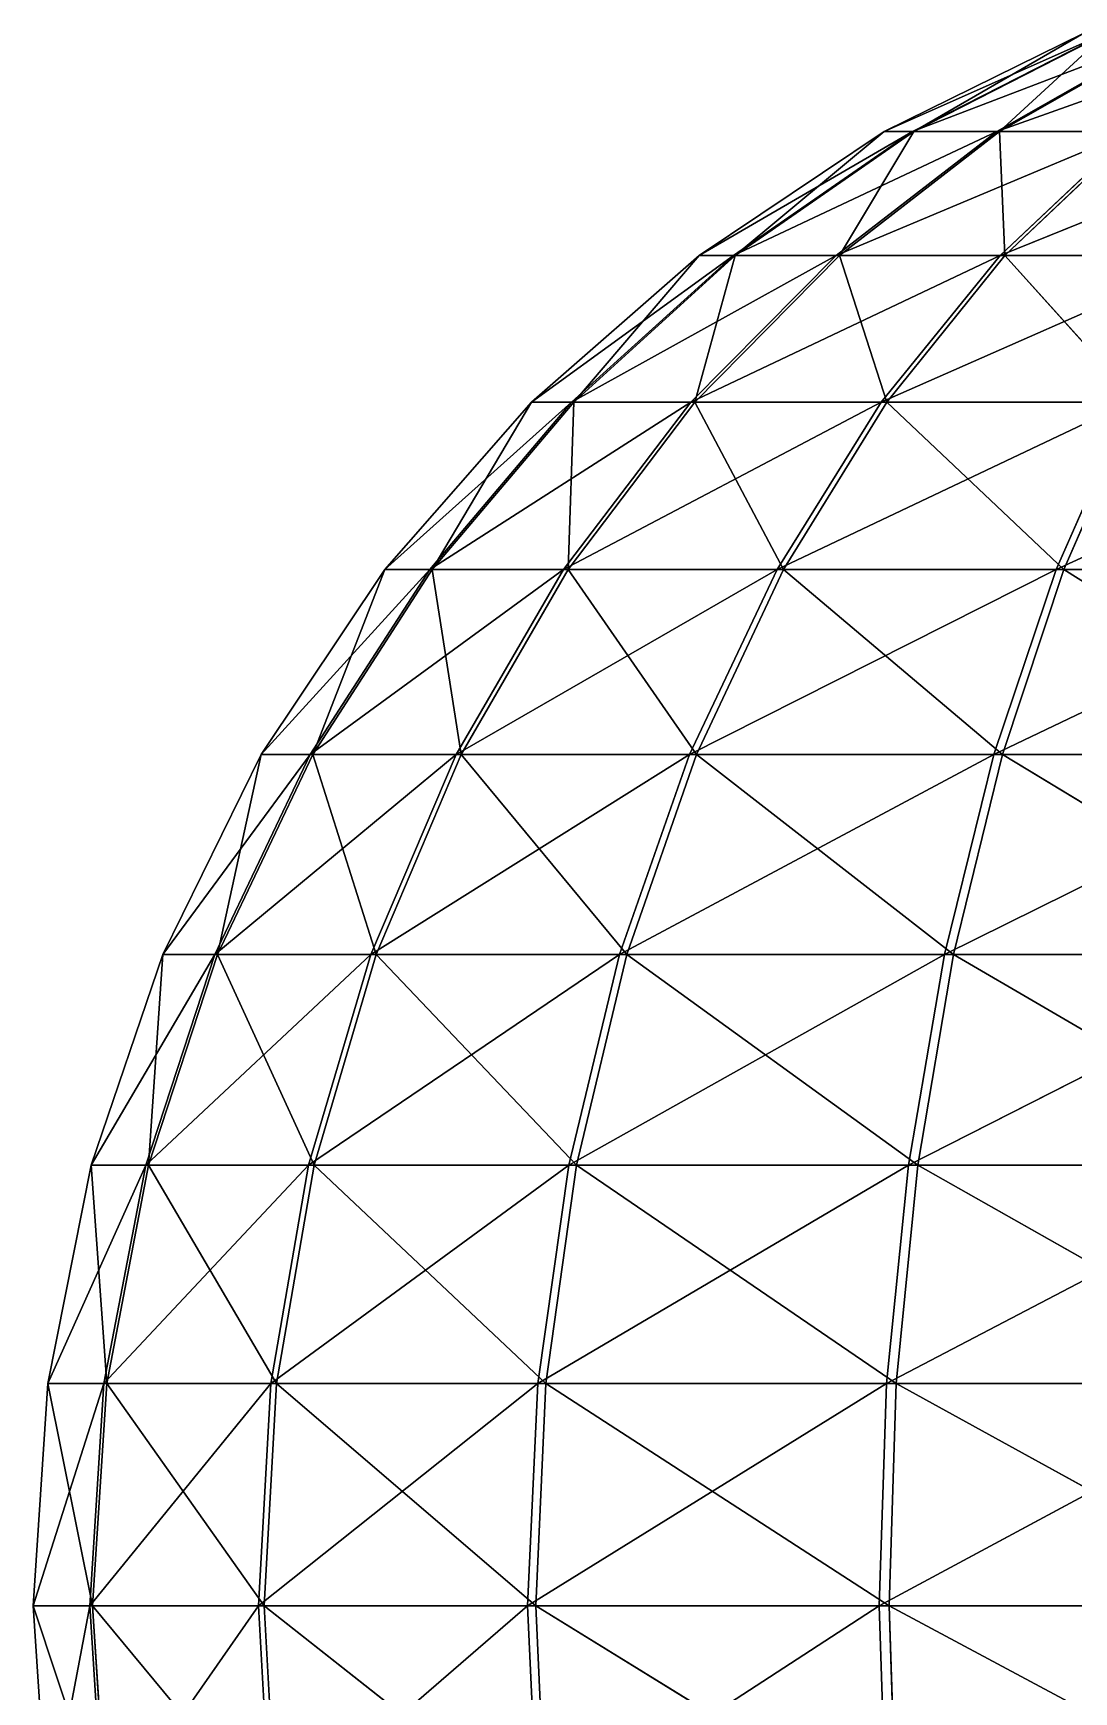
# Model space of a CAD drawing. Header units: metres. Extents: x -221 to 289, y -256 to 250.
# Drawn here: x -66.9 to -5.8, y -5.1 to 92.4 of the extents above; entities that cross this region are included whole.
import ezdxf

# ---------------------------------------------------------------- set-up
doc = ezdxf.new("R2010")
doc.units = ezdxf.units.M

msp = doc.modelspace()

# ---------------------------------------------------------------- linework, layer by layer
for p, q in [((-5.192768, 92.38795, -761.3009), (-16.924358, 86.60254, -761.26166)), ((-3.92194, 92.38795, -771.2098), (-16.924358, 86.60254, -761.26166)), ((-3.92194, 92.38795, -771.2098), (-15.263943, 86.60254, -774.20825)), ((-0.12981, 92.38795, -780.4521), (-15.263943, 86.60254, -774.20825)), ((-3.855686, 92.38795, -751.40076), (-15.177383, 86.60254, -748.3265)), ((-5.192768, 92.38795, -761.3009), (-15.177383, 86.60254, -748.3265)), ((-0.12981, 92.38795, -780.4521), (-10.309284, 86.60254, -786.28394)), ((5.925201, 92.38795, -788.3981), (-10.309284, 86.60254, -786.28394)), ((-0.00182, 92.38795, -742.18396), (-10.142055, 86.60254, -736.28424)), ((-3.855686, 92.38795, -751.40076), (-10.142055, 86.60254, -736.28424)), ((-16.924358, 86.60254, -761.26166), (-27.800446, 79.335335, -761.2253)), ((-15.263943, 86.60254, -774.20825), (-27.800446, 79.335335, -761.2253)), ((-15.263943, 86.60254, -774.20825), (-25.778843, 79.335335, -776.98804)), ((-10.309284, 86.60254, -786.28394), (-25.778843, 79.335335, -776.98804)), ((-15.177383, 86.60254, -748.3265), (-25.673458, 79.335335, -745.47644)), ((-16.924358, 86.60254, -761.26166), (-25.673458, 79.335335, -745.47644)), ((-10.309284, 86.60254, -786.28394), (-19.746437, 79.335335, -791.6905)), ((-2.398033, 86.60254, -796.6658), (-19.746437, 79.335335, -791.6905)), ((-10.142055, 86.60254, -736.28424), (-19.542831, 79.335335, -730.8147)), ((-15.177383, 86.60254, -748.3265), (-19.542831, 79.335335, -730.8147)), ((-15.177383, 86.60254, -748.3265), (-16.924358, 86.60254, -761.26166)), ((-16.924358, 86.60254, -761.26166), (-15.263943, 86.60254, -774.20825)), ((-15.263943, 86.60254, -774.20825), (-10.309284, 86.60254, -786.28394)), ((-10.142055, 86.60254, -736.28424), (-15.177383, 86.60254, -748.3265)), ((-10.309284, 86.60254, -786.28394), (-2.398033, 86.60254, -796.6658)), ((-2.161529, 86.60254, -725.9555), (-10.142055, 86.60254, -736.28424)), ((-10.142055, 86.60254, -736.28424), (-9.826355, 79.335335, -718.23926)), ((-2.398033, 86.60254, -796.6658), (-10.114307, 79.335335, -804.3306)), ((7.93067, 86.60254, -804.6463), (-10.114307, 79.335335, -804.3306)), ((-2.161529, 86.60254, -725.9555), (-9.826355, 79.335335, -718.23926)), ((-27.800446, 79.335335, -761.2253), (-37.634926, 70.71068, -761.1924)), ((-25.778843, 79.335335, -776.98804), (-37.634926, 70.71068, -761.1924)), ((-25.778843, 79.335335, -776.98804), (-35.286736, 70.71068, -779.50165)), ((-19.746437, 79.335335, -791.6905), (-35.286736, 70.71068, -779.50165)), ((-25.673458, 79.335335, -745.47644), (-35.164314, 70.71068, -742.8993)), ((-27.800446, 79.335335, -761.2253), (-35.164314, 70.71068, -742.8993)), ((-19.746437, 79.335335, -791.6905), (-28.279793, 70.71068, -796.5792)), ((-10.114307, 79.335335, -804.3306), (-28.279793, 70.71068, -796.5792)), ((-19.542831, 79.335335, -730.8147), (-28.043297, 70.71068, -725.86896)), ((-25.673458, 79.335335, -745.47644), (-28.043297, 70.71068, -725.86896)), ((-25.673458, 79.335335, -745.47644), (-27.800446, 79.335335, -761.2253)), ((-27.800446, 79.335335, -761.2253), (-25.778843, 79.335335, -776.98804)), ((-25.778843, 79.335335, -776.98804), (-19.746437, 79.335335, -791.6905)), ((-19.542831, 79.335335, -730.8147), (-25.673458, 79.335335, -745.47644)), ((-19.746437, 79.335335, -791.6905), (-10.114307, 79.335335, -804.3306)), ((-9.826355, 79.335335, -718.23926), (-19.542831, 79.335335, -730.8147)), ((-19.542831, 79.335335, -730.8147), (-16.757126, 70.71068, -711.26196)), ((-10.114307, 79.335335, -804.3306), (-17.09159, 70.71068, -811.26135)), ((2.461123, 79.335335, -814.04706), (-17.09159, 70.71068, -811.26135)), ((-9.826355, 79.335335, -718.23926), (-16.757126, 70.71068, -711.26196)), ((-10.114307, 79.335335, -804.3306), (2.461123, 79.335335, -814.04706)), ((2.813788, 79.335335, -708.6071), (-9.826355, 79.335335, -718.23926)), ((-9.826355, 79.335335, -718.23926), (-2.074966, 70.71068, -700.0737)), ((-37.634926, 70.71068, -761.1924), (-46.25953, 60.876144, -761.1636)), ((-35.286736, 70.71068, -779.50165), (-46.25953, 60.876144, -761.1636)), ((-35.286736, 70.71068, -779.50165), (-43.62493, 60.876144, -781.706)), ((-28.279793, 70.71068, -796.5792), (-43.62493, 60.876144, -781.706)), ((-35.164314, 70.71068, -742.8993), (-43.487587, 60.876144, -740.6392)), ((-37.634926, 70.71068, -761.1924), (-43.487587, 60.876144, -740.6392)), ((-35.164314, 70.71068, -742.8993), (-37.634926, 70.71068, -761.1924)), ((-37.634926, 70.71068, -761.1924), (-35.286736, 70.71068, -779.50165)), ((-28.279793, 70.71068, -796.5792), (-35.763344, 60.876144, -800.8665)), ((-17.09159, 70.71068, -811.26135), (-35.763344, 60.876144, -800.8665)), ((-28.043297, 70.71068, -725.86896), (-35.49801, 60.876144, -721.5317)), ((-35.164314, 70.71068, -742.8993), (-35.49801, 60.876144, -721.5317)), ((-35.286736, 70.71068, -779.50165), (-28.279793, 70.71068, -796.5792)), ((-28.043297, 70.71068, -725.86896), (-35.164314, 70.71068, -742.8993)), ((-28.279793, 70.71068, -796.5792), (-17.09159, 70.71068, -811.26135)), ((-16.757126, 70.71068, -711.26196), (-28.043297, 70.71068, -725.86896)), ((-28.043297, 70.71068, -725.86896), (-22.835247, 60.876144, -705.143)), ((-17.09159, 70.71068, -811.26135), (-23.21051, 60.876144, -817.3395)), ((-2.484604, 70.71068, -822.54755), (-23.21051, 60.876144, -817.3395)), ((-16.757126, 70.71068, -711.26196), (-22.835247, 60.876144, -705.143)), ((-17.09159, 70.71068, -811.26135), (-2.484604, 70.71068, -822.54755)), ((-2.074966, 70.71068, -700.0737), (-16.757126, 70.71068, -711.26196)), ((-16.757126, 70.71068, -711.26196), (-6.362289, 60.876144, -692.5902)), ((-2.484604, 70.71068, -822.54755), (-6.821888, 60.876144, -830.00226)), ((14.545742, 70.71068, -829.6686), (-6.821888, 60.876144, -830.00226)), ((-2.074966, 70.71068, -700.0737), (-6.362289, 60.876144, -692.5902)), ((-46.25953, 60.876144, -761.1636), (-53.526703, 49.999996, -761.1392)), ((-43.62493, 60.876144, -781.706), (-53.526703, 49.999996, -761.1392)), ((-43.62493, 60.876144, -781.706), (-50.650772, 49.999996, -783.56335)), ((-35.763344, 60.876144, -800.8665), (-50.650772, 49.999996, -783.56335)), ((-43.487587, 60.876144, -740.6392), (-50.500847, 49.999996, -738.73486)), ((-46.25953, 60.876144, -761.1636), (-50.500847, 49.999996, -738.73486)), ((-43.487587, 60.876144, -740.6392), (-46.25953, 60.876144, -761.1636)), ((-46.25953, 60.876144, -761.1636), (-43.62493, 60.876144, -781.706)), ((-43.62493, 60.876144, -781.706), (-35.763344, 60.876144, -800.8665)), ((-35.49801, 60.876144, -721.5317), (-43.487587, 60.876144, -740.6392)), ((-43.487587, 60.876144, -740.6392), (-41.77941, 49.999996, -717.877)), ((-35.763344, 60.876144, -800.8665), (-42.069054, 49.999996, -804.47906)), ((-23.21051, 60.876144, -817.3395), (-42.069054, 49.999996, -804.47906)), ((-35.49801, 60.876144, -721.5317), (-41.77941, 49.999996, -717.877)), ((-35.763344, 60.876144, -800.8665), (-23.21051, 60.876144, -817.3395)), ((-22.835247, 60.876144, -705.143), (-35.49801, 60.876144, -721.5317)), ((-35.49801, 60.876144, -721.5317), (-27.956726, 49.999996, -699.9872)), ((-23.21051, 60.876144, -817.3395), (-28.366367, 49.999996, -822.461)), ((-6.821888, 60.876144, -830.00226), (-28.366367, 49.999996, -822.461)), ((-22.835247, 60.876144, -705.143), (-27.956726, 49.999996, -699.9872)), ((-23.21051, 60.876144, -817.3395), (-6.821888, 60.876144, -830.00226)), ((-6.362289, 60.876144, -692.5902), (-22.835247, 60.876144, -705.143)), ((-22.835247, 60.876144, -705.143), (-9.974827, 49.999996, -686.2845)), ((-6.821888, 60.876144, -830.00226), (-10.476524, 49.999996, -836.2837)), ((12.285666, 60.876144, -837.9918), (-10.476524, 49.999996, -836.2837)), ((-6.362289, 60.876144, -692.5902), (-9.974827, 49.999996, -686.2845)), ((-6.821888, 60.876144, -830.00226), (12.285666, 60.876144, -837.9918)), ((12.798279, 60.876144, -684.7286), (-6.362289, 60.876144, -692.5902)), ((-6.362289, 60.876144, -692.5902), (10.940872, 49.999996, -677.70276)), ((-53.526703, 49.999996, -761.1392), (-59.312073, 38.26834, -761.1199)), ((-50.650772, 49.999996, -783.56335), (-59.312073, 38.26834, -761.1199)), ((-50.650772, 49.999996, -783.56335), (-56.24402, 38.26834, -785.04205)), ((-42.069054, 49.999996, -804.47906), (-56.24402, 38.26834, -785.04205)), ((-50.500847, 49.999996, -738.73486), (-56.084084, 38.26834, -737.2188)), ((-53.526703, 49.999996, -761.1392), (-56.084084, 38.26834, -737.2188)), ((-50.500847, 49.999996, -738.73486), (-53.526703, 49.999996, -761.1392)), ((-53.526703, 49.999996, -761.1392), (-50.650772, 49.999996, -783.56335)), ((-50.650772, 49.999996, -783.56335), (-42.069054, 49.999996, -804.47906)), ((-41.77941, 49.999996, -717.877), (-50.500847, 49.999996, -738.73486)), ((-50.500847, 49.999996, -738.73486), (-46.780014, 38.26834, -714.9676)), ((-42.069054, 49.999996, -804.47906), (-47.089005, 38.26834, -807.355)), ((-28.366367, 49.999996, -822.461), (-47.089005, 38.26834, -807.355)), ((-41.77941, 49.999996, -717.877), (-46.780014, 38.26834, -714.9676)), ((-42.069054, 49.999996, -804.47906), (-28.366367, 49.999996, -822.461)), ((-27.956726, 49.999996, -699.9872), (-41.77941, 49.999996, -717.877)), ((-41.77941, 49.999996, -717.877), (-32.033928, 38.26834, -695.8826)), ((-28.366367, 49.999996, -822.461), (-32.470924, 38.26834, -826.5382)), ((-10.476524, 49.999996, -836.2837), (-32.470924, 38.26834, -826.5382)), ((-27.956726, 49.999996, -699.9872), (-32.033928, 38.26834, -695.8826)), ((-28.366367, 49.999996, -822.461), (-10.476524, 49.999996, -836.2837)), ((-9.974827, 49.999996, -686.2845), (-27.956726, 49.999996, -699.9872)), ((-27.956726, 49.999996, -699.9872), (-12.850758, 38.26834, -681.2645)), ((-10.476524, 49.999996, -836.2837), (-13.385971, 38.26834, -841.28424)), ((10.381304, 49.999996, -845.00507), (-13.385971, 38.26834, -841.28424)), ((-9.974827, 49.999996, -686.2845), (-12.850758, 38.26834, -681.2645)), ((-10.476524, 49.999996, -836.2837), (10.381304, 49.999996, -845.00507)), ((10.940872, 49.999996, -677.70276), (-9.974827, 49.999996, -686.2845)), ((-9.974827, 49.999996, -686.2845), (9.462196, 38.26834, -672.1095)), ((-59.312073, 38.26834, -761.1199), (-63.516685, 25.881907, -761.10583)), ((-56.24402, 38.26834, -785.04205), (-63.516685, 25.881907, -761.10583)), ((-56.24402, 38.26834, -785.04205), (-60.309, 25.881907, -786.1167)), ((-47.089005, 38.26834, -807.355), (-60.309, 25.881907, -786.1167)), ((-56.084084, 38.26834, -737.2188), (-60.141777, 25.881907, -736.117)), ((-59.312073, 38.26834, -761.1199), (-60.141777, 25.881907, -736.117)), ((-56.084084, 38.26834, -737.2188), (-59.312073, 38.26834, -761.1199)), ((-59.312073, 38.26834, -761.1199), (-56.24402, 38.26834, -785.04205)), ((-56.24402, 38.26834, -785.04205), (-47.089005, 38.26834, -807.355)), ((-46.780014, 38.26834, -714.9676), (-56.084084, 38.26834, -737.2188)), ((-56.084084, 38.26834, -737.2188), (-50.414276, 25.881907, -712.8531)), ((-47.089005, 38.26834, -807.355), (-50.737335, 25.881907, -809.4451)), ((-32.470924, 38.26834, -826.5382), (-50.737335, 25.881907, -809.4451)), ((-46.780014, 38.26834, -714.9676), (-50.414276, 25.881907, -712.8531)), ((-47.089005, 38.26834, -807.355), (-32.470924, 38.26834, -826.5382)), ((-32.033928, 38.26834, -695.8826), (-46.780014, 38.26834, -714.9676)), ((-46.780014, 38.26834, -714.9676), (-34.997078, 25.881907, -692.89954)), ((-32.470924, 38.26834, -826.5382), (-35.45397, 25.881907, -829.50134)), ((-13.385971, 38.26834, -841.28424), (-35.45397, 25.881907, -829.50134)), ((-32.033928, 38.26834, -695.8826), (-34.997078, 25.881907, -692.89954)), ((-32.470924, 38.26834, -826.5382), (-13.385971, 38.26834, -841.28424)), ((-12.850758, 38.26834, -681.2645), (-32.033928, 38.26834, -695.8826)), ((-32.033928, 38.26834, -695.8826), (-14.94088, 25.881907, -677.6162)), ((-13.385971, 38.26834, -841.28424), (-15.500458, 25.881907, -844.9185)), ((8.865246, 38.26834, -850.5883), (-15.500458, 25.881907, -844.9185)), ((-12.850758, 38.26834, -681.2645), (-14.94088, 25.881907, -677.6162)), ((-13.385971, 38.26834, -841.28424), (8.865246, 38.26834, -850.5883)), ((9.462196, 38.26834, -672.1095), (-12.850758, 38.26834, -681.2645)), ((-12.850758, 38.26834, -681.2645), (8.387548, 25.881907, -668.04456)), ((-63.516685, 25.881907, -761.10583), (-66.06857, 13.052625, -761.0973)), ((-60.309, 25.881907, -786.1167), (-66.06857, 13.052625, -761.0973)), ((-60.141777, 25.881907, -736.117), (-63.516685, 25.881907, -761.10583)), ((-63.516685, 25.881907, -761.10583), (-60.309, 25.881907, -786.1167)), ((-63.516685, 25.881907, -761.10583), (-62.6045, 13.052625, -735.44824)), ((-60.309, 25.881907, -786.1167), (-62.776146, 13.052625, -786.7689)), ((-50.737335, 25.881907, -809.4451), (-62.776146, 13.052625, -786.7689)), ((-60.141777, 25.881907, -736.117), (-62.6045, 13.052625, -735.44824)), ((-60.309, 25.881907, -786.1167), (-50.737335, 25.881907, -809.4451)), ((-50.414276, 25.881907, -712.8531), (-60.141777, 25.881907, -736.117)), ((-60.141777, 25.881907, -736.117), (-52.620018, 13.052625, -711.56976)), ((-50.737335, 25.881907, -809.4451), (-52.951607, 13.052625, -810.7137)), ((-35.45397, 25.881907, -829.50134), (-52.951607, 13.052625, -810.7137)), ((-50.414276, 25.881907, -712.8531), (-52.620018, 13.052625, -711.56976)), ((-50.737335, 25.881907, -809.4451), (-35.45397, 25.881907, -829.50134)), ((-34.997078, 25.881907, -692.89954), (-50.414276, 25.881907, -712.8531)), ((-50.414276, 25.881907, -712.8531), (-36.7955, 13.052625, -691.08905)), ((-35.45397, 25.881907, -829.50134), (-37.264473, 13.052625, -831.29974)), ((-15.500458, 25.881907, -844.9185), (-37.264473, 13.052625, -831.29974)), ((-34.997078, 25.881907, -692.89954), (-36.7955, 13.052625, -691.08905)), ((-35.45397, 25.881907, -829.50134), (-15.500458, 25.881907, -844.9185)), ((-14.94088, 25.881907, -677.6162), (-34.997078, 25.881907, -692.89954)), ((-34.997078, 25.881907, -692.89954), (-16.209435, 13.052625, -675.4019)), ((-15.500458, 25.881907, -844.9185), (-16.783787, 13.052625, -847.12427)), ((7.76343, 25.881907, -854.646), (-16.783787, 13.052625, -847.12427)), ((-14.94088, 25.881907, -677.6162), (-16.209435, 13.052625, -675.4019)), ((-15.500458, 25.881907, -844.9185), (7.76343, 25.881907, -854.646)), ((8.387548, 25.881907, -668.04456), (-14.94088, 25.881907, -677.6162)), ((-14.94088, 25.881907, -677.6162), (7.735317, 13.052625, -665.5774)), ((-66.06857, 13.052625, -761.0973), (-66.92408, -0.000004, -761.0944)), ((-62.776146, 13.052625, -786.7689), (-66.92408, -0.000004, -761.0944)), ((-62.6045, 13.052625, -735.44824), (-66.06857, 13.052625, -761.0973)), ((-66.06857, 13.052625, -761.0973), (-62.776146, 13.052625, -786.7689)), ((-66.06857, 13.052625, -761.0973), (-63.43013, -0.000004, -735.22406)), ((-62.776146, 13.052625, -786.7689), (-63.60325, -0.000004, -786.9876)), ((-52.951607, 13.052625, -810.7137), (-63.60325, -0.000004, -786.9876)), ((-62.6045, 13.052625, -735.44824), (-63.43013, -0.000004, -735.22406)), ((-62.776146, 13.052625, -786.7689), (-52.951607, 13.052625, -810.7137)), ((-52.620018, 13.052625, -711.56976), (-62.6045, 13.052625, -735.44824)), ((-62.6045, 13.052625, -735.44824), (-53.359474, -0.000004, -711.1395)), ((-52.951607, 13.052625, -810.7137), (-53.69393, -0.000004, -811.139)), ((-37.264473, 13.052625, -831.29974), (-53.69393, -0.000004, -811.139)), ((-52.620018, 13.052625, -711.56976), (-53.359474, -0.000004, -711.1395)), ((-52.951607, 13.052625, -810.7137), (-37.264473, 13.052625, -831.29974)), ((-36.7955, 13.052625, -691.08905), (-52.620018, 13.052625, -711.56976)), ((-52.620018, 13.052625, -711.56976), (-37.398422, -0.000004, -690.4821)), ((-37.264473, 13.052625, -831.29974), (-37.87143, -0.000004, -831.90265)), ((-16.783787, 13.052625, -847.12427), (-37.87143, -0.000004, -831.90265)), ((-36.7955, 13.052625, -691.08905), (-37.398422, -0.000004, -690.4821)), ((-37.264473, 13.052625, -831.29974), (-16.783787, 13.052625, -847.12427)), ((-16.209435, 13.052625, -675.4019), (-36.7955, 13.052625, -691.08905)), ((-36.7955, 13.052625, -691.08905), (-16.634708, -0.000004, -674.6596)), ((-16.783787, 13.052625, -847.12427), (-17.214024, -0.000004, -847.8637)), ((7.094709, 13.052625, -857.10876), (-17.214024, -0.000004, -847.8637)), ((-16.783787, 13.052625, -847.12427), (7.094709, 13.052625, -857.10876)), ((-16.209435, 13.052625, -675.4019), (-16.634708, -0.000004, -674.6596)), ((7.735317, 13.052625, -665.5774), (-16.209435, 13.052625, -675.4019)), ((-16.209435, 13.052625, -675.4019), (7.516657, -0.000004, -664.7503)), ((-63.43013, -0.000004, -735.22406), (-66.92408, -0.000004, -761.0944)), ((-66.92408, -0.000004, -761.0944), (-63.60325, -0.000004, -786.9876)), ((-66.92408, -0.000004, -761.0944), (-62.604507, -13.052622, -735.44824)), ((-66.92408, -0.000004, -761.0944), (-66.06857, -13.052622, -761.0973)), ((-63.60325, -0.000004, -786.9876), (-66.06857, -13.052622, -761.0973)), ((-63.60325, -0.000004, -786.9876), (-53.69393, -0.000004, -811.139)), ((-63.60325, -0.000004, -786.9876), (-62.776146, -13.052622, -786.7689)), ((-53.359474, -0.000004, -711.1395), (-63.43013, -0.000004, -735.22406)), ((-63.43013, -0.000004, -735.22406), (-52.620026, -13.052622, -711.56976)), ((-63.43013, -0.000004, -735.22406), (-62.604507, -13.052622, -735.44824)), ((-53.69393, -0.000004, -811.139), (-62.776146, -13.052622, -786.7689)), ((-53.69393, -0.000004, -811.139), (-37.87143, -0.000004, -831.90265)), ((-53.69393, -0.000004, -811.139), (-52.951614, -13.052622, -810.7137)), ((-37.398422, -0.000004, -690.4821), (-53.359474, -0.000004, -711.1395)), ((-53.359474, -0.000004, -711.1395), (-36.7955, -13.052622, -691.08905)), ((-53.359474, -0.000004, -711.1395), (-52.620026, -13.052622, -711.56976)), ((-37.87143, -0.000004, -831.90265), (-52.951614, -13.052622, -810.7137)), ((-37.87143, -0.000004, -831.90265), (-17.214024, -0.000004, -847.8637)), ((-37.87143, -0.000004, -831.90265), (-37.264473, -13.052622, -831.29974)), ((-16.634708, -0.000004, -674.6596), (-37.398422, -0.000004, -690.4821)), ((-37.398422, -0.000004, -690.4821), (-16.209438, -13.052622, -675.4019)), ((-37.398422, -0.000004, -690.4821), (-36.7955, -13.052622, -691.08905)), ((-17.214024, -0.000004, -847.8637), (-37.264473, -13.052622, -831.29974)), ((-17.214024, -0.000004, -847.8637), (6.870521, -0.000004, -857.9344)), ((-17.214024, -0.000004, -847.8637), (-16.78379, -13.052622, -847.12427)), ((7.516657, -0.000004, -664.7503), (-16.634708, -0.000004, -674.6596)), ((-16.634708, -0.000004, -674.6596), (7.735315, -13.052622, -665.5774)), ((-16.634708, -0.000004, -674.6596), (-16.209438, -13.052622, -675.4019))]:
    msp.add_line(p, q)
for points in [[(-16.924358, 86.60254, -761.26166), (-5.192768, 92.38795, -761.3009), (-3.92194, 92.38795, -771.2098), (-3.92184, 92.38805, -771.20966)], [(-15.177383, 86.60254, -748.3265), (-5.192768, 92.38795, -761.3009), (-16.924358, 86.60254, -761.26166), (-16.92426, 86.60264, -761.26154)], [(-16.924358, 86.60254, -761.26166), (-3.92194, 92.38795, -771.2098), (-15.263943, 86.60254, -774.20825), (-15.263843, 86.60264, -774.2081)], [(-15.263943, 86.60254, -774.20825), (-3.92194, 92.38795, -771.2098), (-0.12981, 92.38795, -780.4521), (-0.12971, 92.38805, -780.45197)], [(-15.263943, 86.60254, -774.20825), (-0.12981, 92.38795, -780.4521), (-10.309284, 86.60254, -786.28394), (-10.309184, 86.60264, -786.2838)], [(-15.177383, 86.60254, -748.3265), (-3.855686, 92.38795, -751.40076), (-5.192768, 92.38795, -761.3009), (-5.192668, 92.38805, -761.3008)], [(-10.142055, 86.60254, -736.28424), (-3.855686, 92.38795, -751.40076), (-15.177383, 86.60254, -748.3265), (-15.177283, 86.60264, -748.32635)], [(-10.309284, 86.60254, -786.28394), (-0.12981, 92.38795, -780.4521), (5.925201, 92.38795, -788.3981), (5.925302, 92.38805, -788.39795)], [(-10.309284, 86.60254, -786.28394), (5.925201, 92.38795, -788.3981), (-2.398033, 86.60254, -796.6658), (-2.397933, 86.60264, -796.66565)], [(-10.142055, 86.60254, -736.28424), (-0.00182, 92.38795, -742.18396), (-3.855686, 92.38795, -751.40076), (-3.855586, 92.38805, -751.40063)], [(-2.161529, 86.60254, -725.9555), (-0.00182, 92.38795, -742.18396), (-10.142055, 86.60254, -736.28424), (-10.141955, 86.60264, -736.2841)], [(-27.800446, 79.335335, -761.2253), (-16.924358, 86.60254, -761.26166), (-15.263943, 86.60254, -774.20825), (-15.263843, 86.60264, -774.2081)], [(-25.673458, 79.335335, -745.47644), (-16.924358, 86.60254, -761.26166), (-27.800446, 79.335335, -761.2253), (-27.800346, 79.335434, -761.22516)], [(-27.800446, 79.335335, -761.2253), (-15.263943, 86.60254, -774.20825), (-25.778843, 79.335335, -776.98804), (-25.778744, 79.335434, -776.9879)], [(-25.778843, 79.335335, -776.98804), (-15.263943, 86.60254, -774.20825), (-10.309284, 86.60254, -786.28394), (-10.309184, 86.60264, -786.2838)], [(-25.778843, 79.335335, -776.98804), (-10.309284, 86.60254, -786.28394), (-19.746437, 79.335335, -791.6905), (-19.746338, 79.335434, -791.69037)], [(-25.673458, 79.335335, -745.47644), (-15.177383, 86.60254, -748.3265), (-16.924358, 86.60254, -761.26166), (-16.92426, 86.60264, -761.26154)], [(-19.542831, 79.335335, -730.8147), (-15.177383, 86.60254, -748.3265), (-25.673458, 79.335335, -745.47644), (-25.673359, 79.335434, -745.4763)], [(-19.746437, 79.335335, -791.6905), (-10.309284, 86.60254, -786.28394), (-2.398033, 86.60254, -796.6658), (-2.397933, 86.60264, -796.66565)], [(-19.746437, 79.335335, -791.6905), (-2.398033, 86.60254, -796.6658), (-10.114307, 79.335335, -804.3306), (-10.114207, 79.335434, -804.3305)], [(-19.542831, 79.335335, -730.8147), (-10.142055, 86.60254, -736.28424), (-15.177383, 86.60254, -748.3265), (-15.177283, 86.60264, -748.32635)], [(-9.826355, 79.335335, -718.23926), (-10.142055, 86.60254, -736.28424), (-19.542831, 79.335335, -730.8147), (-19.542732, 79.335434, -730.8146)], [(-9.826355, 79.335335, -718.23926), (-2.161529, 86.60254, -725.9555), (-10.142055, 86.60254, -736.28424), (-10.141955, 86.60264, -736.2841)], [(-10.114307, 79.335335, -804.3306), (-2.398033, 86.60254, -796.6658), (7.93067, 86.60254, -804.6463), (7.93077, 86.60264, -804.6462)], [(-10.114307, 79.335335, -804.3306), (7.93067, 86.60254, -804.6463), (2.461123, 79.335335, -814.04706), (2.461222, 79.335434, -814.04694)], [(2.813788, 79.335335, -708.6071), (-2.161529, 86.60254, -725.9555), (-9.826355, 79.335335, -718.23926), (-9.826255, 79.335434, -718.23914)], [(-37.634926, 70.71068, -761.1924), (-27.800446, 79.335335, -761.2253), (-25.778843, 79.335335, -776.98804), (-25.778744, 79.335434, -776.9879)], [(-35.164314, 70.71068, -742.8993), (-27.800446, 79.335335, -761.2253), (-37.634926, 70.71068, -761.1924), (-37.634827, 70.71078, -761.19226)], [(-37.634926, 70.71068, -761.1924), (-25.778843, 79.335335, -776.98804), (-35.286736, 70.71068, -779.50165), (-35.286636, 70.71078, -779.5015)], [(-35.286736, 70.71068, -779.50165), (-25.778843, 79.335335, -776.98804), (-19.746437, 79.335335, -791.6905), (-19.746338, 79.335434, -791.69037)], [(-35.286736, 70.71068, -779.50165), (-19.746437, 79.335335, -791.6905), (-28.279793, 70.71068, -796.5792), (-28.279694, 70.71078, -796.5791)], [(-35.164314, 70.71068, -742.8993), (-25.673458, 79.335335, -745.47644), (-27.800446, 79.335335, -761.2253), (-27.800346, 79.335434, -761.22516)], [(-28.043297, 70.71068, -725.86896), (-25.673458, 79.335335, -745.47644), (-35.164314, 70.71068, -742.8993), (-35.164215, 70.71078, -742.8992)], [(-28.279793, 70.71068, -796.5792), (-19.746437, 79.335335, -791.6905), (-10.114307, 79.335335, -804.3306), (-10.114207, 79.335434, -804.3305)], [(-28.279793, 70.71068, -796.5792), (-10.114307, 79.335335, -804.3306), (-17.09159, 70.71068, -811.26135), (-17.091492, 70.71078, -811.2612)], [(-28.043297, 70.71068, -725.86896), (-19.542831, 79.335335, -730.8147), (-25.673458, 79.335335, -745.47644), (-25.673359, 79.335434, -745.4763)], [(-16.757126, 70.71068, -711.26196), (-19.542831, 79.335335, -730.8147), (-28.043297, 70.71068, -725.86896), (-28.043198, 70.71078, -725.86884)], [(-16.757126, 70.71068, -711.26196), (-9.826355, 79.335335, -718.23926), (-19.542831, 79.335335, -730.8147), (-19.542732, 79.335434, -730.8146)], [(-17.09159, 70.71068, -811.26135), (-10.114307, 79.335335, -804.3306), (2.461123, 79.335335, -814.04706), (2.461222, 79.335434, -814.04694)], [(-17.09159, 70.71068, -811.26135), (2.461123, 79.335335, -814.04706), (-2.484604, 70.71068, -822.54755), (-2.484504, 70.71078, -822.5474)], [(-2.074966, 70.71068, -700.0737), (-9.826355, 79.335335, -718.23926), (-16.757126, 70.71068, -711.26196), (-16.757027, 70.71078, -711.26184)], [(-2.074966, 70.71068, -700.0737), (2.813788, 79.335335, -708.6071), (-9.826355, 79.335335, -718.23926), (-9.826255, 79.335434, -718.23914)], [(-46.25953, 60.876144, -761.1636), (-37.634926, 70.71068, -761.1924), (-35.286736, 70.71068, -779.50165), (-35.286636, 70.71078, -779.5015)], [(-43.487587, 60.876144, -740.6392), (-37.634926, 70.71068, -761.1924), (-46.25953, 60.876144, -761.1636), (-46.25943, 60.876244, -761.16345)], [(-46.25953, 60.876144, -761.1636), (-35.286736, 70.71068, -779.50165), (-43.62493, 60.876144, -781.706), (-43.624832, 60.876244, -781.7059)], [(-43.62493, 60.876144, -781.706), (-35.286736, 70.71068, -779.50165), (-28.279793, 70.71068, -796.5792), (-28.279694, 70.71078, -796.5791)], [(-43.62493, 60.876144, -781.706), (-28.279793, 70.71068, -796.5792), (-35.763344, 60.876144, -800.8665), (-35.763245, 60.876244, -800.8664)], [(-43.487587, 60.876144, -740.6392), (-35.164314, 70.71068, -742.8993), (-37.634926, 70.71068, -761.1924), (-37.634827, 70.71078, -761.19226)], [(-35.49801, 60.876144, -721.5317), (-35.164314, 70.71068, -742.8993), (-43.487587, 60.876144, -740.6392), (-43.487488, 60.876244, -740.6391)], [(-35.763344, 60.876144, -800.8665), (-28.279793, 70.71068, -796.5792), (-17.09159, 70.71068, -811.26135), (-17.091492, 70.71078, -811.2612)], [(-35.763344, 60.876144, -800.8665), (-17.09159, 70.71068, -811.26135), (-23.21051, 60.876144, -817.3395), (-23.210411, 60.876244, -817.33936)], [(-35.49801, 60.876144, -721.5317), (-28.043297, 70.71068, -725.86896), (-35.164314, 70.71068, -742.8993), (-35.164215, 70.71078, -742.8992)], [(-22.835247, 60.876144, -705.143), (-28.043297, 70.71068, -725.86896), (-35.49801, 60.876144, -721.5317), (-35.49791, 60.876244, -721.53156)], [(-22.835247, 60.876144, -705.143), (-16.757126, 70.71068, -711.26196), (-28.043297, 70.71068, -725.86896), (-28.043198, 70.71078, -725.86884)], [(-23.21051, 60.876144, -817.3395), (-17.09159, 70.71068, -811.26135), (-2.484604, 70.71068, -822.54755), (-2.484504, 70.71078, -822.5474)], [(-23.21051, 60.876144, -817.3395), (-2.484604, 70.71068, -822.54755), (-6.821888, 60.876144, -830.00226), (-6.821788, 60.876244, -830.00214)], [(-6.362289, 60.876144, -692.5902), (-16.757126, 70.71068, -711.26196), (-22.835247, 60.876144, -705.143), (-22.835148, 60.876244, -705.1429)], [(-6.362289, 60.876144, -692.5902), (-2.074966, 70.71068, -700.0737), (-16.757126, 70.71068, -711.26196), (-16.757027, 70.71078, -711.26184)], [(-6.821888, 60.876144, -830.00226), (-2.484604, 70.71068, -822.54755), (14.545742, 70.71068, -829.6686), (14.545842, 70.71078, -829.66846)], [(-6.821888, 60.876144, -830.00226), (14.545742, 70.71068, -829.6686), (12.285666, 60.876144, -837.9918), (12.285766, 60.876244, -837.9917)], [(12.798279, 60.876144, -684.7286), (-2.074966, 70.71068, -700.0737), (-6.362289, 60.876144, -692.5902), (-6.362189, 60.876244, -692.5901)], [(-53.526703, 49.999996, -761.1392), (-46.25953, 60.876144, -761.1636), (-43.62493, 60.876144, -781.706), (-43.624832, 60.876244, -781.7059)], [(-50.500847, 49.999996, -738.73486), (-46.25953, 60.876144, -761.1636), (-53.526703, 49.999996, -761.1392), (-53.526604, 50.000095, -761.1391)], [(-53.526703, 49.999996, -761.1392), (-43.62493, 60.876144, -781.706), (-50.650772, 49.999996, -783.56335), (-50.650673, 50.000095, -783.56323)], [(-50.650772, 49.999996, -783.56335), (-43.62493, 60.876144, -781.706), (-35.763344, 60.876144, -800.8665), (-35.763245, 60.876244, -800.8664)], [(-50.650772, 49.999996, -783.56335), (-35.763344, 60.876144, -800.8665), (-42.069054, 49.999996, -804.47906), (-42.068954, 50.000095, -804.47894)], [(-50.500847, 49.999996, -738.73486), (-43.487587, 60.876144, -740.6392), (-46.25953, 60.876144, -761.1636), (-46.25943, 60.876244, -761.16345)], [(-41.77941, 49.999996, -717.877), (-43.487587, 60.876144, -740.6392), (-50.500847, 49.999996, -738.73486), (-50.500748, 50.000095, -738.73474)], [(-41.77941, 49.999996, -717.877), (-35.49801, 60.876144, -721.5317), (-43.487587, 60.876144, -740.6392), (-43.487488, 60.876244, -740.6391)], [(-42.069054, 49.999996, -804.47906), (-35.763344, 60.876144, -800.8665), (-23.21051, 60.876144, -817.3395), (-23.210411, 60.876244, -817.33936)], [(-42.069054, 49.999996, -804.47906), (-23.21051, 60.876144, -817.3395), (-28.366367, 49.999996, -822.461), (-28.366268, 50.000095, -822.4609)], [(-27.956726, 49.999996, -699.9872), (-35.49801, 60.876144, -721.5317), (-41.77941, 49.999996, -717.877), (-41.779312, 50.000095, -717.8769)], [(-27.956726, 49.999996, -699.9872), (-22.835247, 60.876144, -705.143), (-35.49801, 60.876144, -721.5317), (-35.49791, 60.876244, -721.53156)], [(-28.366367, 49.999996, -822.461), (-23.21051, 60.876144, -817.3395), (-6.821888, 60.876144, -830.00226), (-6.821788, 60.876244, -830.00214)], [(-28.366367, 49.999996, -822.461), (-6.821888, 60.876144, -830.00226), (-10.476524, 49.999996, -836.2837), (-10.476424, 50.000095, -836.28357)], [(-9.974827, 49.999996, -686.2845), (-22.835247, 60.876144, -705.143), (-27.956726, 49.999996, -699.9872), (-27.956627, 50.000095, -699.98706)], [(-9.974827, 49.999996, -686.2845), (-6.362289, 60.876144, -692.5902), (-22.835247, 60.876144, -705.143), (-22.835148, 60.876244, -705.1429)], [(-10.476524, 49.999996, -836.2837), (-6.821888, 60.876144, -830.00226), (12.285666, 60.876144, -837.9918), (12.285766, 60.876244, -837.9917)], [(-10.476524, 49.999996, -836.2837), (12.285666, 60.876144, -837.9918), (10.381304, 49.999996, -845.00507), (10.381404, 50.000095, -845.00494)], [(10.940872, 49.999996, -677.70276), (-6.362289, 60.876144, -692.5902), (-9.974827, 49.999996, -686.2845), (-9.974727, 50.000095, -686.28436)], [(10.940872, 49.999996, -677.70276), (12.798279, 60.876144, -684.7286), (-6.362289, 60.876144, -692.5902), (-6.362189, 60.876244, -692.5901)], [(-59.312073, 38.26834, -761.1199), (-53.526703, 49.999996, -761.1392), (-50.650772, 49.999996, -783.56335), (-50.650673, 50.000095, -783.56323)], [(-56.084084, 38.26834, -737.2188), (-53.526703, 49.999996, -761.1392), (-59.312073, 38.26834, -761.1199), (-59.311974, 38.26844, -761.11975)], [(-59.312073, 38.26834, -761.1199), (-50.650772, 49.999996, -783.56335), (-56.24402, 38.26834, -785.04205), (-56.24392, 38.26844, -785.04193)], [(-56.24402, 38.26834, -785.04205), (-50.650772, 49.999996, -783.56335), (-42.069054, 49.999996, -804.47906), (-42.068954, 50.000095, -804.47894)], [(-56.24402, 38.26834, -785.04205), (-42.069054, 49.999996, -804.47906), (-47.089005, 38.26834, -807.355), (-47.088905, 38.26844, -807.35486)], [(-56.084084, 38.26834, -737.2188), (-50.500847, 49.999996, -738.73486), (-53.526703, 49.999996, -761.1392), (-53.526604, 50.000095, -761.1391)], [(-46.780014, 38.26834, -714.9676), (-50.500847, 49.999996, -738.73486), (-56.084084, 38.26834, -737.2188), (-56.083984, 38.26844, -737.2187)], [(-46.780014, 38.26834, -714.9676), (-41.77941, 49.999996, -717.877), (-50.500847, 49.999996, -738.73486), (-50.500748, 50.000095, -738.73474)], [(-47.089005, 38.26834, -807.355), (-42.069054, 49.999996, -804.47906), (-28.366367, 49.999996, -822.461), (-28.366268, 50.000095, -822.4609)], [(-47.089005, 38.26834, -807.355), (-28.366367, 49.999996, -822.461), (-32.470924, 38.26834, -826.5382), (-32.470825, 38.26844, -826.5381)], [(-32.033928, 38.26834, -695.8826), (-41.77941, 49.999996, -717.877), (-46.780014, 38.26834, -714.9676), (-46.779915, 38.26844, -714.96747)], [(-32.033928, 38.26834, -695.8826), (-27.956726, 49.999996, -699.9872), (-41.77941, 49.999996, -717.877), (-41.779312, 50.000095, -717.8769)], [(-32.470924, 38.26834, -826.5382), (-28.366367, 49.999996, -822.461), (-10.476524, 49.999996, -836.2837), (-10.476424, 50.000095, -836.28357)], [(-32.470924, 38.26834, -826.5382), (-10.476524, 49.999996, -836.2837), (-13.385971, 38.26834, -841.28424), (-13.385871, 38.26844, -841.2841)], [(-12.850758, 38.26834, -681.2645), (-27.956726, 49.999996, -699.9872), (-32.033928, 38.26834, -695.8826), (-32.03383, 38.26844, -695.8825)], [(-12.850758, 38.26834, -681.2645), (-9.974827, 49.999996, -686.2845), (-27.956726, 49.999996, -699.9872), (-27.956627, 50.000095, -699.98706)], [(-13.385971, 38.26834, -841.28424), (-10.476524, 49.999996, -836.2837), (10.381304, 49.999996, -845.00507), (10.381404, 50.000095, -845.00494)], [(-13.385971, 38.26834, -841.28424), (10.381304, 49.999996, -845.00507), (8.865246, 38.26834, -850.5883), (8.865346, 38.26844, -850.5882)], [(9.462196, 38.26834, -672.1095), (-9.974827, 49.999996, -686.2845), (-12.850758, 38.26834, -681.2645), (-12.850657, 38.26844, -681.2644)], [(9.462196, 38.26834, -672.1095), (10.940872, 49.999996, -677.70276), (-9.974827, 49.999996, -686.2845), (-9.974727, 50.000095, -686.28436)], [(-63.516685, 25.881907, -761.10583), (-59.312073, 38.26834, -761.1199), (-56.24402, 38.26834, -785.04205), (-56.24392, 38.26844, -785.04193)], [(-60.141777, 25.881907, -736.117), (-59.312073, 38.26834, -761.1199), (-63.516685, 25.881907, -761.10583), (-63.516586, 25.882006, -761.1057)], [(-63.516685, 25.881907, -761.10583), (-56.24402, 38.26834, -785.04205), (-60.309, 25.881907, -786.1167), (-60.3089, 25.882006, -786.1166)], [(-60.309, 25.881907, -786.1167), (-56.24402, 38.26834, -785.04205), (-47.089005, 38.26834, -807.355), (-47.088905, 38.26844, -807.35486)], [(-60.309, 25.881907, -786.1167), (-47.089005, 38.26834, -807.355), (-50.737335, 25.881907, -809.4451), (-50.737236, 25.882006, -809.445)], [(-60.141777, 25.881907, -736.117), (-56.084084, 38.26834, -737.2188), (-59.312073, 38.26834, -761.1199), (-59.311974, 38.26844, -761.11975)], [(-50.414276, 25.881907, -712.8531), (-56.084084, 38.26834, -737.2188), (-60.141777, 25.881907, -736.117), (-60.141678, 25.882006, -736.1169)], [(-50.414276, 25.881907, -712.8531), (-46.780014, 38.26834, -714.9676), (-56.084084, 38.26834, -737.2188), (-56.083984, 38.26844, -737.2187)], [(-50.737335, 25.881907, -809.4451), (-47.089005, 38.26834, -807.355), (-32.470924, 38.26834, -826.5382), (-32.470825, 38.26844, -826.5381)], [(-50.737335, 25.881907, -809.4451), (-32.470924, 38.26834, -826.5382), (-35.45397, 25.881907, -829.50134), (-35.453873, 25.882006, -829.5012)], [(-34.997078, 25.881907, -692.89954), (-46.780014, 38.26834, -714.9676), (-50.414276, 25.881907, -712.8531), (-50.414177, 25.882006, -712.85297)], [(-34.997078, 25.881907, -692.89954), (-32.033928, 38.26834, -695.8826), (-46.780014, 38.26834, -714.9676), (-46.779915, 38.26844, -714.96747)], [(-35.45397, 25.881907, -829.50134), (-32.470924, 38.26834, -826.5382), (-13.385971, 38.26834, -841.28424), (-13.385871, 38.26844, -841.2841)], [(-35.45397, 25.881907, -829.50134), (-13.385971, 38.26834, -841.28424), (-15.500458, 25.881907, -844.9185), (-15.500358, 25.882006, -844.9184)], [(-14.94088, 25.881907, -677.6162), (-32.033928, 38.26834, -695.8826), (-34.997078, 25.881907, -692.89954), (-34.99698, 25.882006, -692.8994)], [(-14.94088, 25.881907, -677.6162), (-12.850758, 38.26834, -681.2645), (-32.033928, 38.26834, -695.8826), (-32.03383, 38.26844, -695.8825)], [(-15.500458, 25.881907, -844.9185), (-13.385971, 38.26834, -841.28424), (8.865246, 38.26834, -850.5883), (8.865346, 38.26844, -850.5882)], [(-15.500458, 25.881907, -844.9185), (8.865246, 38.26834, -850.5883), (7.76343, 25.881907, -854.646), (7.76353, 25.882006, -854.6459)], [(8.387548, 25.881907, -668.04456), (-12.850758, 38.26834, -681.2645), (-14.94088, 25.881907, -677.6162), (-14.94078, 25.882006, -677.6161)], [(8.387548, 25.881907, -668.04456), (9.462196, 38.26834, -672.1095), (-12.850758, 38.26834, -681.2645), (-12.850657, 38.26844, -681.2644)], [(-66.06857, 13.052625, -761.0973), (-63.516685, 25.881907, -761.10583), (-60.309, 25.881907, -786.1167), (-60.3089, 25.882006, -786.1166)], [(-62.6045, 13.052625, -735.44824), (-63.516685, 25.881907, -761.10583), (-66.06857, 13.052625, -761.0973), (-66.068474, 13.052725, -761.09717)], [(-66.06857, 13.052625, -761.0973), (-60.309, 25.881907, -786.1167), (-62.776146, 13.052625, -786.7689), (-62.776047, 13.052725, -786.7688)], [(-62.6045, 13.052625, -735.44824), (-60.141777, 25.881907, -736.117), (-63.516685, 25.881907, -761.10583), (-63.516586, 25.882006, -761.1057)], [(-62.776146, 13.052625, -786.7689), (-60.309, 25.881907, -786.1167), (-50.737335, 25.881907, -809.4451), (-50.737236, 25.882006, -809.445)], [(-62.776146, 13.052625, -786.7689), (-50.737335, 25.881907, -809.4451), (-52.951607, 13.052625, -810.7137), (-52.951508, 13.052725, -810.71356)], [(-52.620018, 13.052625, -711.56976), (-60.141777, 25.881907, -736.117), (-62.6045, 13.052625, -735.44824), (-62.6044, 13.052725, -735.4481)], [(-52.620018, 13.052625, -711.56976), (-50.414276, 25.881907, -712.8531), (-60.141777, 25.881907, -736.117), (-60.141678, 25.882006, -736.1169)], [(-52.951607, 13.052625, -810.7137), (-50.737335, 25.881907, -809.4451), (-35.45397, 25.881907, -829.50134), (-35.453873, 25.882006, -829.5012)], [(-52.951607, 13.052625, -810.7137), (-35.45397, 25.881907, -829.50134), (-37.264473, 13.052625, -831.29974), (-37.264374, 13.052725, -831.2996)], [(-36.7955, 13.052625, -691.08905), (-50.414276, 25.881907, -712.8531), (-52.620018, 13.052625, -711.56976), (-52.61992, 13.052725, -711.56964)], [(-36.7955, 13.052625, -691.08905), (-34.997078, 25.881907, -692.89954), (-50.414276, 25.881907, -712.8531), (-50.414177, 25.882006, -712.85297)], [(-37.264473, 13.052625, -831.29974), (-35.45397, 25.881907, -829.50134), (-15.500458, 25.881907, -844.9185), (-15.500358, 25.882006, -844.9184)], [(-37.264473, 13.052625, -831.29974), (-15.500458, 25.881907, -844.9185), (-16.783787, 13.052625, -847.12427), (-16.783688, 13.052725, -847.12415)], [(-16.209435, 13.052625, -675.4019), (-34.997078, 25.881907, -692.89954), (-36.7955, 13.052625, -691.08905), (-36.795403, 13.052725, -691.0889)], [(-16.209435, 13.052625, -675.4019), (-14.94088, 25.881907, -677.6162), (-34.997078, 25.881907, -692.89954), (-34.99698, 25.882006, -692.8994)], [(-16.783787, 13.052625, -847.12427), (-15.500458, 25.881907, -844.9185), (7.76343, 25.881907, -854.646), (7.76353, 25.882006, -854.6459)], [(-16.783787, 13.052625, -847.12427), (7.76343, 25.881907, -854.646), (7.094709, 13.052625, -857.10876), (7.09481, 13.052725, -857.10864)], [(7.735317, 13.052625, -665.5774), (-14.94088, 25.881907, -677.6162), (-16.209435, 13.052625, -675.4019), (-16.209335, 13.052725, -675.4018)], [(7.735317, 13.052625, -665.5774), (8.387548, 25.881907, -668.04456), (-14.94088, 25.881907, -677.6162), (-14.94078, 25.882006, -677.6161)], [(-66.92408, -0.000004, -761.0944), (-66.06857, 13.052625, -761.0973), (-62.776146, 13.052625, -786.7689), (-62.776047, 13.052725, -786.7688)], [(-63.43013, -0.000004, -735.22406), (-66.06857, 13.052625, -761.0973), (-66.92408, -0.000004, -761.0944), (-66.92398, 0.000096, -761.0943)], [(-66.92408, -0.000004, -761.0944), (-62.776146, 13.052625, -786.7689), (-63.60325, -0.000004, -786.9876), (-63.60315, 0.000096, -786.9875)], [(-63.43013, -0.000004, -735.22406), (-62.6045, 13.052625, -735.44824), (-66.06857, 13.052625, -761.0973), (-66.068474, 13.052725, -761.09717)], [(-63.60325, -0.000004, -786.9876), (-62.776146, 13.052625, -786.7689), (-52.951607, 13.052625, -810.7137), (-52.951508, 13.052725, -810.71356)], [(-63.60325, -0.000004, -786.9876), (-52.951607, 13.052625, -810.7137), (-53.69393, -0.000004, -811.139), (-53.693832, 0.000096, -811.13885)], [(-53.359474, -0.000004, -711.1395), (-62.6045, 13.052625, -735.44824), (-63.43013, -0.000004, -735.22406), (-63.43003, 0.000096, -735.22394)], [(-53.359474, -0.000004, -711.1395), (-52.620018, 13.052625, -711.56976), (-62.6045, 13.052625, -735.44824), (-62.6044, 13.052725, -735.4481)], [(-53.69393, -0.000004, -811.139), (-52.951607, 13.052625, -810.7137), (-37.264473, 13.052625, -831.29974), (-37.264374, 13.052725, -831.2996)], [(-53.69393, -0.000004, -811.139), (-37.264473, 13.052625, -831.29974), (-37.87143, -0.000004, -831.90265), (-37.87133, 0.000096, -831.9025)], [(-37.398422, -0.000004, -690.4821), (-52.620018, 13.052625, -711.56976), (-53.359474, -0.000004, -711.1395), (-53.359375, 0.000096, -711.1394)], [(-37.398422, -0.000004, -690.4821), (-36.7955, 13.052625, -691.08905), (-52.620018, 13.052625, -711.56976), (-52.61992, 13.052725, -711.56964)], [(-37.87143, -0.000004, -831.90265), (-37.264473, 13.052625, -831.29974), (-16.783787, 13.052625, -847.12427), (-16.783688, 13.052725, -847.12415)], [(-37.87143, -0.000004, -831.90265), (-16.783787, 13.052625, -847.12427), (-17.214024, -0.000004, -847.8637), (-17.213924, 0.000096, -847.8636)], [(-16.634708, -0.000004, -674.6596), (-36.7955, 13.052625, -691.08905), (-37.398422, -0.000004, -690.4821), (-37.398323, 0.000096, -690.482)], [(-16.634708, -0.000004, -674.6596), (-16.209435, 13.052625, -675.4019), (-36.7955, 13.052625, -691.08905), (-36.795403, 13.052725, -691.0889)], [(-17.214024, -0.000004, -847.8637), (-16.783787, 13.052625, -847.12427), (7.094709, 13.052625, -857.10876), (7.09481, 13.052725, -857.10864)], [(-17.214024, -0.000004, -847.8637), (7.094709, 13.052625, -857.10876), (6.870521, -0.000004, -857.9344), (6.870622, 0.000096, -857.93427)], [(7.516657, -0.000004, -664.7503), (-16.209435, 13.052625, -675.4019), (-16.634708, -0.000004, -674.6596), (-16.63461, 0.000096, -674.6595)], [(7.516657, -0.000004, -664.7503), (7.735317, 13.052625, -665.5774), (-16.209435, 13.052625, -675.4019), (-16.209335, 13.052725, -675.4018)], [(-62.604507, -13.052622, -735.44824), (-63.43013, -0.000004, -735.22406), (-66.92408, -0.000004, -761.0944), (-66.92398, 0.000096, -761.0943)], [(-66.06857, -13.052622, -761.0973), (-66.92408, -0.000004, -761.0944), (-63.60325, -0.000004, -786.9876), (-63.60315, 0.000096, -786.9875)], [(-62.776146, -13.052622, -786.7689), (-63.60325, -0.000004, -786.9876), (-53.69393, -0.000004, -811.139), (-53.693832, 0.000096, -811.13885)], [(-52.620026, -13.052622, -711.56976), (-53.359474, -0.000004, -711.1395), (-63.43013, -0.000004, -735.22406), (-63.43003, 0.000096, -735.22394)], [(-52.951614, -13.052622, -810.7137), (-53.69393, -0.000004, -811.139), (-37.87143, -0.000004, -831.90265), (-37.87133, 0.000096, -831.9025)], [(-36.7955, -13.052622, -691.08905), (-37.398422, -0.000004, -690.4821), (-53.359474, -0.000004, -711.1395), (-53.359375, 0.000096, -711.1394)], [(-37.264473, -13.052622, -831.29974), (-37.87143, -0.000004, -831.90265), (-17.214024, -0.000004, -847.8637), (-17.213924, 0.000096, -847.8636)], [(-16.209438, -13.052622, -675.4019), (-16.634708, -0.000004, -674.6596), (-37.398422, -0.000004, -690.4821), (-37.398323, 0.000096, -690.482)], [(-16.78379, -13.052622, -847.12427), (-17.214024, -0.000004, -847.8637), (6.870521, -0.000004, -857.9344), (6.870622, 0.000096, -857.93427)], [(7.735315, -13.052622, -665.5774), (7.516657, -0.000004, -664.7503), (-16.634708, -0.000004, -674.6596), (-16.63461, 0.000096, -674.6595)], [(-62.604507, -13.052622, -735.44824), (-66.92408, -0.000004, -761.0944), (-66.06857, -13.052622, -761.0973), (-66.068474, -13.052522, -761.09717)], [(-66.06857, -13.052622, -761.0973), (-63.60325, -0.000004, -786.9876), (-62.776146, -13.052622, -786.7689), (-62.776047, -13.052522, -786.7688)], [(-52.620026, -13.052622, -711.56976), (-63.43013, -0.000004, -735.22406), (-62.604507, -13.052622, -735.44824), (-62.60441, -13.052522, -735.4481)], [(-62.776146, -13.052622, -786.7689), (-53.69393, -0.000004, -811.139), (-52.951614, -13.052622, -810.7137), (-52.951515, -13.052522, -810.71356)], [(-36.7955, -13.052622, -691.08905), (-53.359474, -0.000004, -711.1395), (-52.620026, -13.052622, -711.56976), (-52.619926, -13.052522, -711.56964)], [(-52.951614, -13.052622, -810.7137), (-37.87143, -0.000004, -831.90265), (-37.264473, -13.052622, -831.29974), (-37.264374, -13.052522, -831.2996)], [(-16.209438, -13.052622, -675.4019), (-37.398422, -0.000004, -690.4821), (-36.7955, -13.052622, -691.08905), (-36.795403, -13.052522, -691.0889)], [(-37.264473, -13.052622, -831.29974), (-17.214024, -0.000004, -847.8637), (-16.78379, -13.052622, -847.12427), (-16.783691, -13.052522, -847.12415)], [(-16.78379, -13.052622, -847.12427), (6.870521, -0.000004, -857.9344), (7.094708, -13.052622, -857.10876), (7.094808, -13.052522, -857.10864)], [(7.735315, -13.052622, -665.5774), (-16.634708, -0.000004, -674.6596), (-16.209438, -13.052622, -675.4019), (-16.20934, -13.052522, -675.4018)]]:
    msp.add_3dface(points)

doc.saveas('drawing.dxf')
